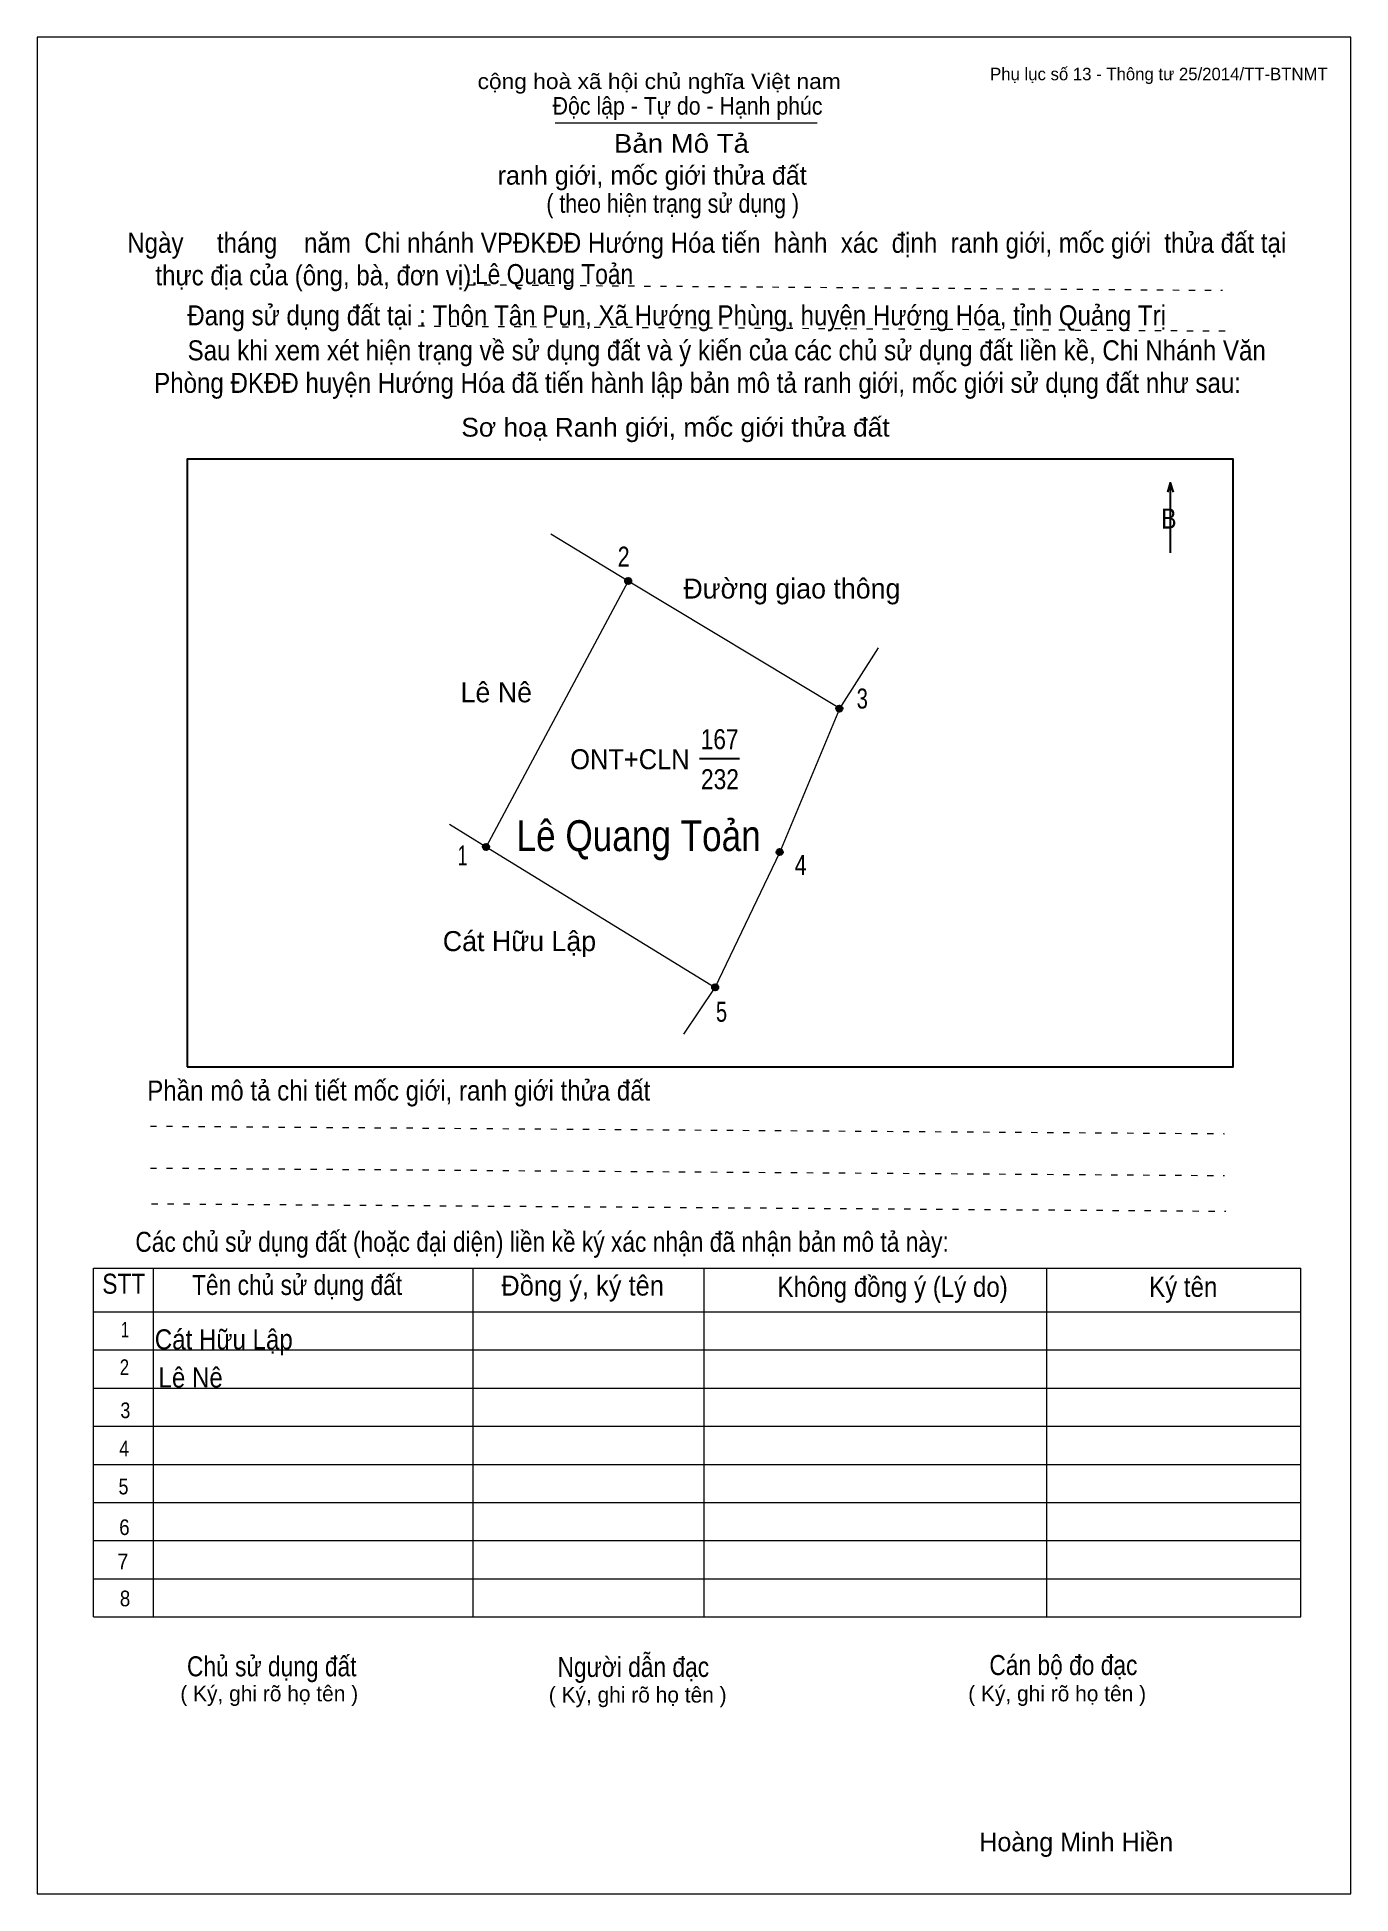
# Model space of a CAD drawing. Header units: centimetres. Extents: x 0 to 21, y 0 to 29.7.
import ezdxf
from ezdxf.enums import TextEntityAlignment as Align

# ---------------------------------------------------------------- set-up
doc = ezdxf.new("R2010")
doc.units = ezdxf.units.CM
doc.header["$LTSCALE"] = 0.13
doc.linetypes.add('DOTTED', pattern=[1.5, 0.3, -1.2])
for name, color, linetype, lineweight in [('1', 7, 'Continuous', 13), ('32', 7, 'Continuous', 25), ('33', 7, 'Continuous', 25), ('6', 7, 'Continuous', 13), ('62', 7, 'Continuous', 13)]:
    doc.layers.add(name, color=color, linetype=linetype, lineweight=lineweight)
for name, color, linetype in [('2', 7, 'Continuous'), ('34', 7, 'Continuous'), ('63', 7, 'Continuous')]:
    doc.layers.add(name, color=color, linetype=linetype)

msp = doc.modelspace()

# ---------------------------------------------------------------- hatches: boundary and pattern name
at = {"layer": '32'}
for points in [[(9.4971, 21, 1), (9.3971, 21, 1)], [(12.8735, 18.9588, 1), (12.7735, 18.9588, 1)], [(7.2265, 16.7471, 1), (7.1265, 16.7471, 1)], [(11.9176, 16.6647, 1), (11.8176, 16.6647, 1)], [(10.8882, 14.5, 1), (10.7882, 14.5, 1)]]:
    msp.add_hatch(color=256, dxfattribs=at).paths.add_polyline_path(points)

# ---------------------------------------------------------------- linework, layer by layer
at = {"layer": '1'}
msp.add_lwpolyline([(21, 0), (21, 29.7), (0, 29.7), (0, 0)], close=True, dxfattribs=at)
at = {"layer": '32'}
for centre in [(9.4471, 21), (12.8235, 18.9588), (7.1765, 16.7471), (11.8676, 16.6647), (10.8382, 14.5)]:
    msp.add_circle(centre, 0.05, dxfattribs=at)
at = {"layer": '33'}
msp.add_line((10.59, 18.16), (11.23, 18.16), dxfattribs=at)
at = {"layer": '6'}
for p, q in [((9.45, 21), (7.18, 16.75)), ((12.83, 18.96), (13.45, 19.93)), ((10.34, 13.75), (10.84, 14.5))]:
    msp.add_line(p, q, dxfattribs=at)
for points in [[(12.83, 18.96), (9.45, 21), (8.21, 21.75)], [(10.84, 14.5), (11.87, 16.66), (12.83, 18.96)], [(6.59, 17.11), (7.18, 16.75), (10.84, 14.5)]]:
    msp.add_lwpolyline(points, dxfattribs=at)
at = {"layer": '62'}
for p, q in [((8.28, 28.33), (12.47, 28.33)), ((0.9, 10.01), (20.2, 10.01)), ((0.9, 4.43), (0.9, 10.01)), ((1.86, 4.43), (1.86, 10.01)), ((6.97, 4.43), (6.97, 9.99)), ((10.66, 4.43), (10.66, 9.99)), ((16.14, 4.43), (16.14, 10.01)), ((20.2, 4.43), (20.2, 10.01)), ((0.9, 9.31), (20.2, 9.31)), ((0.9, 8.7), (20.2, 8.7)), ((0.9, 8.09), (20.2, 8.09)), ((0.9, 7.48), (20.2, 7.48)), ((0.9, 6.87), (20.2, 6.87)), ((0.9, 6.26), (20.2, 6.26)), ((0.9, 5.65), (20.2, 5.65)), ((0.9, 5.04), (20.2, 5.04)), ((0.9, 4.43), (20.2, 4.43))]:
    msp.add_line(p, q, dxfattribs=at)
at = {"layer": '62', "linetype": 'DOTTED'}
for p, q in [((6.89, 25.74), (18.95, 25.65)), ((6.09, 25.08), (19.04, 25)), ((1.81, 12.28), (18.98, 12.16)), ((1.81, 11.61), (18.98, 11.49)), ((1.83, 11.04), (19, 10.92))]:
    msp.add_line(p, q, dxfattribs=at)
at = {"layer": '62', "lineweight": 25}
for p, q in [((18.11, 22.58), (18.11, 21.45)), ((18.11, 22.57), (18.07, 22.42)), ((18.11, 22.57), (18.16, 22.42))]:
    msp.add_line(p, q, dxfattribs=at)
msp.add_lwpolyline([(2.4, 13.23), (19.12, 13.23), (19.12, 22.95), (2.4, 22.95)], close=True, dxfattribs=at)

# ---------------------------------------------------------------- texts
at = {"layer": '2', "width": 0.85}
msp.add_text('Lê Quang Toản', height=0.4941, dxfattribs=at).set_placement((9.615, 16.68), align=Align.CENTER)
at = {"layer": '32'}
for s, width, p in [('2', 0.8, (9.375, 21.23)), ('3', 0.75, (13.19, 18.96)), ('1', 0.65, (6.8, 16.45)), ('4', 0.8, (12.205, 16.3)), ('5', 0.75, (10.94, 13.95))]:
    msp.add_text(s, height=0.32, dxfattribs=dict(at, width=width)).set_placement(p, align=Align.CENTER)
at = {"layer": '33'}
for s, p in [('Đường giao thông', (12.065, 20.72)), ('Lê Nê', (7.34, 19.06)), ('Cát Hữu Lập', (7.71, 15.08))]:
    msp.add_text(s, height=0.32, dxfattribs=at).set_placement(p, align=Align.CENTER)
at = {"layer": '33', "width": 0.85}
for s, p in [('167', (10.91, 18.31)), ('232', (10.915, 17.67))]:
    msp.add_text(s, height=0.32, dxfattribs=at).set_placement(p, align=Align.CENTER)
at = {"layer": '33', "width": 0.95}
msp.add_text('ONT+CLN', height=0.32, dxfattribs=at).set_placement((10.43, 17.99), align=Align.RIGHT)
at = {"layer": '34'}
for s, width, p in [('Lê Quang Toản', 0.85, (7, 25.75)), ('Cát Hữu Lập', 0.9, (1.88, 8.71)), ('Lê Nê', 0.9, (1.94, 8.1))]:
    msp.add_text(s, height=0.32, dxfattribs=dict(at, width=width)).set_placement(p)
at = {"layer": '62'}
for s, height, width, p in [('cộng hoà xã hội chủ nghĩa Việt nam', 0.2474, 1.1, (7.04, 28.87)), ('Độc lập - Tự do - Hạnh phúc', 0.2828, 0.9, (8.24, 28.46)), ('Bản Mô Tả', 0.3, 1.1, (9.22, 27.85)), ('( theo hiện trạng sử dụng )', 0.3, 0.85, (8.14, 26.89)), ('Ngày     tháng    năm  Chi nhánh VPĐKĐĐ Hướng Hóa tiến  hành  xác  định  ranh giới, mốc giới  thửa đất tại ', 0.32, 0.9, (1.44, 26.25)), ('thực địa của (ông, bà, đơn vị): ', 0.32, 0.9, (1.89, 25.73)), ('Đang sử dụng đất tại : Thôn Tân Pun, Xã Hướng Phùng, huyện Hướng Hóa, tỉnh Quảng Trị', 0.32, 0.9, (2.4, 25.09)), ('     Sau khi xem xét hiện trạng về sử dụng đất và ý kiến của các chủ sử dụng đất liền kề, Chi Nhánh Văn ', 0.32, 0.9, (1.87, 24.53)), ('Phòng ĐKĐĐ huyện Hướng Hóa đã tiến hành lập bản mô tả ranh giới, mốc giới sử dụng đất như sau:', 0.32, 0.9, (1.87, 24.01)), ('Sơ hoạ Ranh giới, mốc giới thửa đất', 0.3, 1.05, (6.78, 23.31)), ('B', 0.32, 0.85, (17.97, 21.84)), ('Phần mô tả chi tiết mốc giới, ranh giới thửa đất ', 0.32, 0.9, (1.76, 12.69)), ('Các chủ sử dụng đất (hoặc đại diện) liền kề ký xác nhận đã nhận bản mô tả này:', 0.32, 0.85, (1.57, 10.27))]:
    msp.add_text(s, height=height, dxfattribs=dict(at, width=width)).set_placement(p)
msp.add_text('ranh giới, mốc giới thửa đất', height=0.3, dxfattribs=at).set_placement((7.36, 27.34))
for s, height, width, p in [('STT', 0.32, 0.85, (1.385, 9.6)), ('Tên chủ sử dụng đất', 0.32, 0.85, (4.155, 9.58)), ('Đồng ý, ký tên', 0.32, 0.95, (8.72, 9.57)), ('Không đồng ý (Lý do)', 0.32, 0.9, (13.675, 9.55)), ('Ký tên', 0.32, 0.9, (18.32, 9.55)), ('1', 0.25, 0.7, (1.405, 8.9)), ('2', 0.25, 0.8, (1.395, 8.3)), ('3', 0.25, 0.85, (1.41, 7.61)), ('4', 0.25, 0.85, (1.39, 7)), ('5', 0.25, 0.85, (1.38, 6.39)), ('6', 0.25, 0.9, (1.395, 5.74)), ('7', 0.25, 0.95, (1.37, 5.19)), ('8', 0.25, 0.9, (1.405, 4.6)), ('Người dẫn đạc', 0.32, 0.85, (9.53, 3.47)), ('Chủ sử dụng đất', 0.32, 0.85, (3.75, 3.48)), ('Cán bộ đo đạc', 0.32, 0.85, (16.405, 3.5))]:
    msp.add_text(s, height=height, dxfattribs=dict(at, width=width)).set_placement(p, align=Align.CENTER)
for p in [(3.71, 3.08), (9.6, 3.06), (16.305, 3.08)]:
    msp.add_text('( Ký, ghi rõ họ tên )', height=0.25, dxfattribs=at).set_placement(p, align=Align.CENTER)
at = {"layer": '63'}
msp.add_text('Phụ lục số 13 - Thông tư 25/2014/TT-BTNMT', height=0.2, dxfattribs=at).set_placement((20.63, 29.01), align=Align.RIGHT)
msp.add_text('Hoàng Minh Hiền', height=0.3, dxfattribs=at).set_placement((16.61, 0.68), align=Align.CENTER)

doc.saveas('drawing.dxf')
